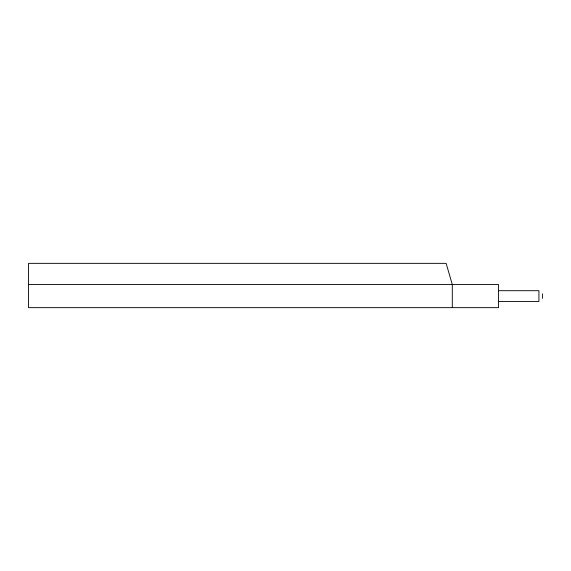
<?xml version="1.0" encoding="UTF-8"?>
<svg xmlns="http://www.w3.org/2000/svg" width="571" height="571" viewBox="0 0 571 571"><rect width="100%" height="100%" fill="white"/><g stroke="black" fill="none" stroke-linecap="round" stroke-linejoin="round"><path stroke-width="0.86" d="M28.55 284.536L498.54 284.536L498.54 307.648L28.55 307.648L28.55 263.352L446.129 263.352L452.296 284.536L452.296 307.648M498.54 290.703L538.917 290.703L538.917 301.488L498.54 301.488M542.45 293.794L542.45 298.397"/></g></svg>
